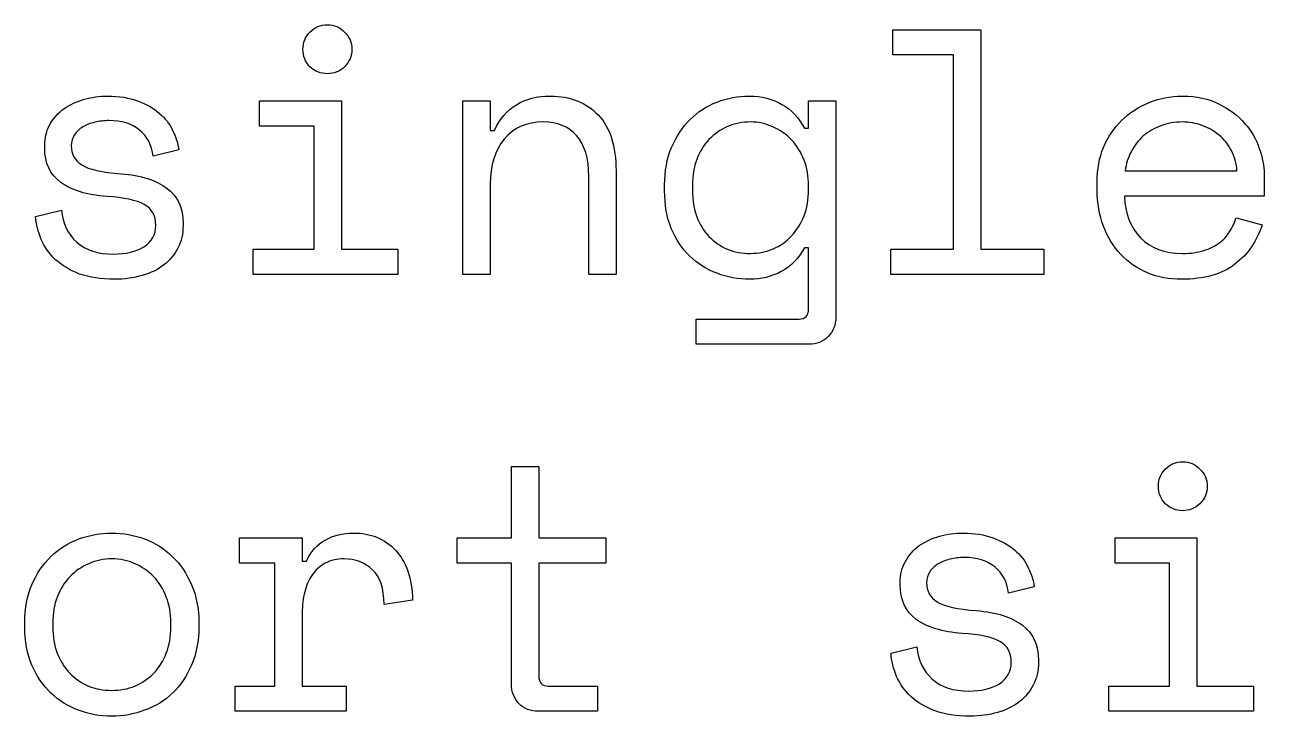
# Model space of a CAD drawing. Extents: x 0 to 841, y 0 to 662.
# Drawn here: x 284.74 to 299.75, y 642.91 to 651.29 of the extents above; entities that cross this region are included whole.
import ezdxf

# ---------------------------------------------------------------- set-up
doc = ezdxf.new("R2010")
doc.units = 0
doc.layers.get('0').update_dxf_attribs({"linetype": 'CONTINUOUS'})

msp = doc.modelspace()

# ---------------------------------------------------------------- linework, layer by layer
at = {"color": 7}
for points in [[(295.225206, 648.569065), (295.987206, 648.569065), (295.987206, 650.922798), (295.250606, 650.922798), (295.250606, 651.227598), (296.317406, 651.227598), (296.317406, 648.569065), (297.079405, 648.569065), (297.079405, 648.264265), (295.225206, 648.264265)], [(288.104768, 650.990531)], [(287.503634, 648.569065), (288.240234, 648.569065), (288.240234, 650.059198), (287.579834, 650.059198), (287.579834, 650.363998), (288.570434, 650.363998), (288.570434, 648.569065), (289.256234, 648.569065), (289.256234, 648.264265), (287.503634, 648.264265)], [(298.760038, 650.109998)], [(285.298068, 649.822131)], [(293.52764, 648.518265)], [(298.467938, 645.698866)], [(297.866805, 643.2774), (298.603405, 643.2774), (298.603405, 644.767533), (297.943005, 644.767533), (297.943005, 645.072333), (298.933605, 645.072333), (298.933605, 643.2774), (299.619405, 643.2774), (299.619405, 642.9726), (297.866805, 642.9726)], [(295.661239, 644.530466)], [(285.789135, 643.2266)]]:
    msp.add_lwpolyline(points, close=True, dxfattribs=at)
for points in [[(290.373807, 648.264265), (290.043607, 648.264265), (290.043607, 650.363998), (290.373807, 650.363998), (290.373807, 650.008398), (290.424607, 650.008398)], [(294.179573, 650.033798), (294.230373, 650.033798), (294.230373, 650.363998), (294.560573, 650.363998), (294.560573, 647.747798)], [(284.976335, 649.796731), (284.976335, 649.822131)], [(286.601935, 649.771331), (286.288668, 649.695131)], [(291.897807, 649.517331), (291.897807, 648.264265), (291.567607, 648.264265), (291.567607, 649.449598)], [(299.750638, 649.483465), (299.750638, 649.212531), (298.057305, 649.212531)], [(298.065772, 649.517331), (299.420438, 649.517331)], [(290.373807, 649.356465), (290.373807, 648.264265)], [(292.48624, 649.280265), (292.48624, 649.347998)], [(292.824907, 649.347998), (292.824907, 649.280265)], [(294.230373, 649.288731), (294.230373, 649.339531)], [(297.727105, 649.288731), (297.727105, 649.390331)], [(284.866268, 648.966998), (285.179535, 649.043198)], [(286.652735, 648.882332), (286.652735, 648.856932)], [(299.411971, 648.950065), (299.725238, 648.865398)], [(294.230373, 648.585998), (294.179573, 648.585998)], [(294.230373, 647.849398), (294.230373, 648.585998)], [(294.234606, 647.417599), (292.86724, 647.417599), (292.86724, 647.722398), (294.116073, 647.722398)], [(289.971641, 645.072333), (290.63204, 645.072333), (290.63204, 645.935932), (290.96224, 645.935932), (290.96224, 645.072333), (291.77504, 645.072333), (291.77504, 644.767533), (290.96224, 644.767533), (290.96224, 643.4044)], [(288.096274, 644.166399), (288.096274, 643.2774), (288.629701, 643.2774), (288.629701, 642.9726), (287.283501, 642.9726), (287.283501, 643.2774), (287.766101, 643.2774), (287.766101, 644.767533), (287.334301, 644.767533), (287.334301, 645.072333)], [(287.334301, 645.072333), (288.096301, 645.072333), (288.096301, 644.792933), (288.147101, 644.792933)], [(290.63204, 643.3028), (290.63204, 644.767533), (289.971641, 644.767533), (289.971641, 645.072333)], [(295.339506, 644.505066), (295.339506, 644.530466)], [(296.965105, 644.479666), (296.651839, 644.403466)], [(289.434007, 644.318799), (289.086901, 644.267999)], [(284.735035, 643.997066), (284.735035, 644.047866)], [(285.073702, 644.047866), (285.073702, 643.997066)], [(286.504568, 643.997066), (286.504568, 644.047866)], [(286.843235, 644.047866), (286.843235, 643.997066)], [(295.229439, 643.675333), (295.542706, 643.751533)], [(297.015905, 643.590666), (297.015905, 643.565266)], [(291.07654, 643.2774), (291.67344, 643.2774), (291.67344, 642.9726), (290.958007, 642.9726)]]:
    msp.add_lwpolyline(points, dxfattribs=at)
for points in [[(288.189434, 651.197964), (288.248701, 651.257231), (288.319248, 651.286864), (288.401074, 651.286864)], [(288.401074, 651.286864), (288.482936, 651.286864), (288.55209, 651.257231), (288.608534, 651.197964)], [(288.104768, 650.990531), (288.104768, 651.072375), (288.13299, 651.14152), (288.189434, 651.197964)], [(288.608534, 651.197964), (288.667801, 651.14152), (288.697434, 651.072375), (288.697434, 650.990531)], [(288.189434, 650.778864), (288.13299, 650.838131), (288.104768, 650.908687), (288.104768, 650.990531)], [(288.697434, 650.990531), (288.697434, 650.908687), (288.667801, 650.838131), (288.608534, 650.778864)], [(288.401074, 650.694198), (288.319248, 650.694198), (288.248701, 650.72242), (288.189434, 650.778864)], [(288.608534, 650.778864), (288.55209, 650.72242), (288.482936, 650.694198), (288.401074, 650.694198)], [(285.209168, 650.270864), (285.282546, 650.321664), (285.364391, 650.359764), (285.454702, 650.385164)], [(285.454702, 650.385164), (285.545013, 650.410564), (285.639557, 650.423264), (285.738335, 650.423264)], [(285.738335, 650.423264), (285.876606, 650.423264), (285.997962, 650.403509), (286.102401, 650.363998)], [(286.102401, 650.363998), (286.206806, 650.327309), (286.294295, 650.27792), (286.364868, 650.215831)], [(290.424607, 650.008398), (290.554429, 650.284976), (290.780207, 650.423264), (291.10194, 650.423264)], [(291.10194, 650.423264), (291.344651, 650.423264), (291.537974, 650.347064), (291.681907, 650.194665)], [(292.795273, 650.139631), (292.888407, 650.232764), (292.997062, 650.30332), (293.12124, 650.351298)], [(293.12124, 650.351298), (293.245418, 650.399276), (293.37524, 650.423264), (293.510706, 650.423264)], [(293.510706, 650.423264), (293.663106, 650.423264), (293.795751, 650.389398), (293.90864, 650.321664)], [(298.023438, 650.126931), (298.116572, 650.220064), (298.225227, 650.292031), (298.349405, 650.342831)], [(298.349405, 650.342831), (298.476405, 650.396453), (298.613283, 650.423264), (298.760038, 650.423264)], [(298.760038, 650.423264), (298.932194, 650.423264), (299.08036, 650.390809), (299.204538, 650.325898)], [(299.204538, 650.325898), (299.331538, 650.263809), (299.434549, 650.186198), (299.513571, 650.093065)], [(285.039835, 650.080365), (285.082168, 650.156565), (285.138613, 650.220064), (285.209168, 650.270864)], [(286.364868, 650.215831), (286.435424, 650.156565), (286.489046, 650.08742), (286.525735, 650.008398)], [(291.681907, 650.194665), (291.82584, 650.045087), (291.897807, 649.819309), (291.897807, 649.517331)], [(293.90864, 650.321664), (294.024351, 650.256753), (294.114662, 650.160798), (294.179573, 650.033798)], [(284.976335, 649.822131), (284.976335, 649.920909), (284.997502, 650.006987), (285.039835, 650.080365)], [(285.437768, 650.050731), (285.395417, 650.025331), (285.361551, 649.992876), (285.336168, 649.953365)], [(285.581702, 650.105765), (285.528062, 650.094476), (285.480084, 650.076131), (285.437768, 650.050731)], [(285.755242, 650.126931), (285.695975, 650.126931), (285.638128, 650.119876), (285.581702, 650.105765)], [(286.123568, 650.012631), (286.030435, 650.088831), (285.907659, 650.126931), (285.755242, 650.126931)], [(291.017274, 650.109998), (290.816896, 650.109998), (290.658852, 650.040853), (290.54314, 649.902565)], [(291.41944, 649.944898), (291.320662, 650.054965), (291.186607, 650.109998), (291.017274, 650.109998)], [(292.570907, 649.800965), (292.627351, 649.936431), (292.70214, 650.04932), (292.795273, 650.139631)], [(293.24824, 650.054965), (293.163573, 650.018276), (293.088784, 649.966065), (293.023873, 649.898331)], [(293.52764, 650.109998), (293.428862, 650.109998), (293.335729, 650.091653), (293.24824, 650.054965)], [(293.798573, 650.050731), (293.713906, 650.090242), (293.623595, 650.109998), (293.52764, 650.109998)], [(294.02294, 649.894098), (293.960851, 649.961831), (293.886062, 650.014042), (293.798573, 650.050731)], [(297.803305, 649.800965), (297.856927, 649.927965), (297.930305, 650.03662), (298.023438, 650.126931)], [(298.497572, 650.063431), (298.418549, 650.035209), (298.347994, 649.994287), (298.285905, 649.940665)], [(298.760038, 650.109998), (298.666905, 650.109998), (298.579416, 650.094476), (298.497572, 650.063431)], [(298.997105, 650.067665), (298.920905, 650.095887), (298.841883, 650.109998), (298.760038, 650.109998)], [(299.204538, 649.949131), (299.145272, 649.999931), (299.076127, 650.039442), (298.997105, 650.067665)], [(299.513571, 650.093065), (299.595416, 649.999931), (299.654682, 649.898331), (299.691371, 649.788265)], [(285.336168, 649.953365), (285.310751, 649.916676), (285.298051, 649.872931), (285.298068, 649.822131)], [(286.288668, 649.695131), (286.274557, 649.830598), (286.219524, 649.936431), (286.123568, 650.012631)], [(286.525735, 650.008398), (286.565228, 649.929376), (286.590628, 649.850353), (286.601935, 649.771331)], [(290.54314, 649.902565), (290.430252, 649.767098), (290.373807, 649.585065), (290.373807, 649.356465)], [(291.567607, 649.449598), (291.567607, 649.669731), (291.518218, 649.834831), (291.41944, 649.944898)], [(293.023873, 649.898331), (292.961784, 649.830598), (292.912395, 649.750165), (292.875707, 649.657031)], [(294.17534, 649.648565), (294.138651, 649.74452), (294.087851, 649.826365), (294.02294, 649.894098)], [(298.285905, 649.940665), (298.226638, 649.887042), (298.17725, 649.823542), (298.137738, 649.750165)], [(299.352705, 649.762865), (299.316016, 649.836242), (299.266627, 649.898331), (299.204538, 649.949131)], [(285.171068, 649.377631), (285.041246, 649.473587), (284.976335, 649.613287), (284.976335, 649.796731)], [(285.298068, 649.822131), (285.298068, 649.720531), (285.340402, 649.64292), (285.425068, 649.589298)], [(292.48624, 649.347998), (292.48624, 649.517331), (292.514462, 649.66832), (292.570907, 649.800965)], [(297.727105, 649.390331), (297.727105, 649.537087), (297.752505, 649.673965), (297.803305, 649.800965)], [(298.137738, 649.750165), (298.10105, 649.679609), (298.077061, 649.601998), (298.065772, 649.517331)], [(299.420438, 649.517331), (299.414794, 649.607642), (299.392216, 649.689487), (299.352705, 649.762865)], [(299.691371, 649.788265), (299.730882, 649.678198), (299.750638, 649.576598), (299.750638, 649.483465)], [(285.425068, 649.589298), (285.512557, 649.535676), (285.670602, 649.500398), (285.899202, 649.483465)], [(292.875707, 649.657031), (292.84184, 649.563898), (292.824907, 649.460887), (292.824907, 649.347998)], [(294.230373, 649.339531), (294.230373, 649.45242), (294.212028, 649.555431), (294.17534, 649.648565)], [(285.899202, 649.483465), (286.144735, 649.463709), (286.331001, 649.404442), (286.458001, 649.305665)], [(285.729842, 649.208298), (285.487148, 649.225231), (285.300891, 649.281676), (285.171068, 649.377631)], [(286.458001, 649.305665), (286.587824, 649.209709), (286.652735, 649.068598), (286.652735, 648.882332)], [(292.566673, 648.818832), (292.513051, 648.954298), (292.48624, 649.108109), (292.48624, 649.280265)], [(292.824907, 649.280265), (292.824907, 649.161731), (292.84184, 649.055898), (292.875707, 648.962765)], [(294.17534, 648.971231), (294.212028, 649.067187), (294.230373, 649.17302), (294.230373, 649.288731)], [(297.803305, 648.848465), (297.752505, 648.981109), (297.727105, 649.127865), (297.727105, 649.288731)], [(286.182808, 649.110931), (286.089693, 649.161731), (285.938704, 649.194187), (285.729842, 649.208298)], [(298.057305, 649.212531), (298.065772, 649.003687), (298.130683, 648.835765), (298.252038, 648.708765)], [(285.179535, 649.043198), (285.193646, 648.882332), (285.255735, 648.752509), (285.365802, 648.653732)], [(286.322535, 648.856932), (286.322535, 648.975465), (286.275959, 649.060131), (286.182808, 649.110931)], [(284.934002, 648.687598), (284.894473, 648.780732), (284.871895, 648.873865), (284.866268, 648.966998)], [(286.178601, 648.598698), (286.274557, 648.660787), (286.322535, 648.746865), (286.322535, 648.856932)], [(286.652735, 648.856932), (286.652735, 648.755332), (286.631568, 648.663609), (286.589235, 648.581765)], [(292.875707, 648.962765), (292.912395, 648.869632), (292.961784, 648.789198), (293.023873, 648.721465)], [(294.02294, 648.729932), (294.087851, 648.797665), (294.138651, 648.878098), (294.17534, 648.971231)], [(298.014972, 648.505565), (297.924661, 648.60152), (297.854105, 648.71582), (297.803305, 648.848465)], [(299.331538, 648.780732), (299.365405, 648.834354), (299.392216, 648.890798), (299.411971, 648.950065)], [(299.725238, 648.865398), (299.665971, 648.670665), (299.555905, 648.511209), (299.395038, 648.387032)], [(285.107568, 648.442065), (285.031368, 648.515443), (284.973513, 648.597287), (284.934002, 648.687598)], [(292.79104, 648.484398), (292.697907, 648.574709), (292.623118, 648.686187), (292.566673, 648.818832)], [(293.023873, 648.721465), (293.088784, 648.656554), (293.163573, 648.605754), (293.24824, 648.569065)], [(293.802806, 648.573298), (293.887473, 648.609987), (293.960851, 648.662198), (294.02294, 648.729932)], [(298.252038, 648.708765), (298.373394, 648.581765), (298.542727, 648.518265), (298.760038, 648.518265)], [(299.204538, 648.645265), (299.25816, 648.684776), (299.300494, 648.729932), (299.331538, 648.780732)], [(285.365802, 648.653732), (285.475868, 648.557776), (285.622615, 648.509798), (285.806042, 648.509798)], [(285.806042, 648.509798), (285.961282, 648.509798), (286.085468, 648.539432), (286.178601, 648.598698)], [(286.589235, 648.581765), (286.549724, 648.502743), (286.493279, 648.435009), (286.419901, 648.378565)], [(293.24824, 648.569065), (293.332906, 648.535198), (293.42604, 648.518265), (293.52764, 648.518265)], [(293.52764, 648.518265), (293.626417, 648.518265), (293.71814, 648.536609), (293.802806, 648.573298)], [(294.179573, 648.585998), (294.11184, 648.458998), (294.018706, 648.363043), (293.900173, 648.298132)], [(298.760038, 648.518265), (298.858816, 648.518265), (298.944894, 648.529554), (299.018272, 648.552132)], [(299.018272, 648.552132), (299.091649, 648.574709), (299.153738, 648.605754), (299.204538, 648.645265)], [(285.399642, 648.268498), (285.283931, 648.313654), (285.186573, 648.371509), (285.107568, 648.442065)], [(286.419901, 648.378565), (286.349346, 648.322121), (286.261848, 648.279787), (286.157408, 648.251565)], [(293.12124, 648.276965), (292.997062, 648.324943), (292.886995, 648.394087), (292.79104, 648.484398)], [(298.336705, 648.281198), (298.212527, 648.334821), (298.105283, 648.409609), (298.014972, 648.505565)], [(299.395038, 648.387032), (299.236994, 648.265676), (299.022505, 648.204998), (298.751572, 648.204998)], [(285.823002, 648.204998), (285.659295, 648.204998), (285.518175, 648.226165), (285.399642, 648.268498)], [(286.157408, 648.251565), (286.055808, 648.220521), (285.944339, 648.204998), (285.823002, 648.204998)], [(293.519173, 648.204998), (293.378062, 648.204998), (293.245418, 648.228987), (293.12124, 648.276965)], [(293.900173, 648.298132), (293.784462, 648.236043), (293.657462, 648.204998), (293.519173, 648.204998)], [(298.751572, 648.204998), (298.601994, 648.204998), (298.463705, 648.230398), (298.336705, 648.281198)], [(294.116073, 647.722398), (294.192273, 647.722398), (294.230373, 647.764732), (294.230373, 647.849398)], [(294.560573, 647.747798), (294.560573, 647.651843), (294.529528, 647.572821), (294.467439, 647.510732)], [(294.467439, 647.510732), (294.408173, 647.448643), (294.330562, 647.417599), (294.234606, 647.417599)], [(298.552605, 645.906299), (298.611872, 645.965566), (298.682427, 645.995199), (298.764272, 645.995199)], [(298.764272, 645.995199), (298.846116, 645.995199), (298.91526, 645.965566), (298.971705, 645.906299)], [(298.467938, 645.698866), (298.467938, 645.78071), (298.496161, 645.849855), (298.552605, 645.906299)], [(298.971705, 645.906299), (299.030972, 645.849855), (299.060605, 645.78071), (299.060605, 645.698866)], [(298.552605, 645.487199), (298.496161, 645.546466), (298.467938, 645.617021), (298.467938, 645.698866)], [(299.060605, 645.698866), (299.060605, 645.617021), (299.030972, 645.546466), (298.971705, 645.487199)], [(298.764272, 645.402532), (298.682427, 645.402532), (298.611872, 645.430755), (298.552605, 645.487199)], [(298.971705, 645.487199), (298.91526, 645.430755), (298.846116, 645.402532), (298.764272, 645.402532)], [(285.391202, 645.059633), (285.518202, 645.10761), (285.650846, 645.131599), (285.789135, 645.131599)], [(285.789135, 645.131599), (285.927424, 645.131599), (286.060068, 645.10761), (286.187068, 645.059633)], [(288.375674, 645.046933), (288.47447, 645.103377), (288.587367, 645.131599), (288.714367, 645.131599)], [(288.714367, 645.131599), (288.926016, 645.131599), (289.096761, 645.062455), (289.226601, 644.924166)], [(295.572339, 644.979199), (295.645717, 645.029999), (295.727561, 645.068099), (295.817872, 645.093499)], [(295.817872, 645.093499), (295.908183, 645.118899), (296.002728, 645.131599), (296.101506, 645.131599)], [(296.101506, 645.131599), (296.239795, 645.131599), (296.36115, 645.111844), (296.465572, 645.072333)], [(296.465572, 645.072333), (296.569994, 645.035644), (296.657483, 644.986255), (296.728039, 644.924166)], [(285.052535, 644.847966), (285.151313, 644.941099), (285.264202, 645.011655), (285.391202, 645.059633)], [(286.187068, 645.059633), (286.314068, 645.011655), (286.425546, 644.941099), (286.521501, 644.847966)], [(288.147101, 644.792933), (288.200723, 644.908644), (288.276914, 644.99331), (288.375674, 645.046933)], [(289.226601, 644.924166), (289.356405, 644.785877), (289.425541, 644.584088), (289.434007, 644.318799)], [(295.403006, 644.788699), (295.445339, 644.864899), (295.501784, 644.928399), (295.572339, 644.979199)], [(296.728039, 644.924166), (296.798594, 644.864899), (296.852217, 644.795755), (296.888905, 644.716733)], [(284.819702, 644.505066), (284.878968, 644.640533), (284.95658, 644.754833), (285.052535, 644.847966)], [(285.789135, 644.818333), (285.690357, 644.818333), (285.597224, 644.798577), (285.509735, 644.759066)], [(286.068535, 644.759066), (285.981046, 644.798577), (285.887913, 644.818333), (285.789135, 644.818333)], [(286.521501, 644.847966), (286.620279, 644.754833), (286.69789, 644.640533), (286.754335, 644.505066)], [(288.604274, 644.818333), (288.516785, 644.818333), (288.440585, 644.801399), (288.375674, 644.767533)], [(288.947201, 644.687099), (288.854067, 644.774588), (288.739759, 644.818333), (288.604274, 644.818333)], [(295.339506, 644.530466), (295.339506, 644.629244), (295.360673, 644.715322), (295.403006, 644.788699)], [(295.944872, 644.814099), (295.89125, 644.80281), (295.843272, 644.784466), (295.800939, 644.759066)], [(296.118439, 644.835266), (296.059172, 644.835266), (296.001317, 644.82821), (295.944872, 644.814099)], [(296.486739, 644.720966), (296.393606, 644.797166), (296.270839, 644.835266), (296.118439, 644.835266)], [(285.509735, 644.759066), (285.422246, 644.722377), (285.346046, 644.670166), (285.281135, 644.602433)], [(286.297135, 644.602433), (286.232224, 644.670166), (286.156024, 644.722377), (286.068535, 644.759066)], [(288.219068, 644.627833), (288.176734, 644.568566), (288.14569, 644.499422), (288.125934, 644.420399)], [(288.375674, 644.767533), (288.313603, 644.733666), (288.261401, 644.687099), (288.219068, 644.627833)], [(289.086901, 644.267999), (289.086901, 644.462733), (289.040334, 644.602433), (288.947201, 644.687099)], [(295.699339, 644.661699), (295.673939, 644.62501), (295.661239, 644.581266), (295.661239, 644.530466)], [(295.800939, 644.759066), (295.758606, 644.733666), (295.724739, 644.70121), (295.699339, 644.661699)], [(296.651839, 644.403466), (296.637728, 644.538933), (296.582694, 644.644766), (296.486739, 644.720966)], [(296.888905, 644.716733), (296.928417, 644.63771), (296.953817, 644.558688), (296.965105, 644.479666)], [(284.735035, 644.047866), (284.735035, 644.220022), (284.763257, 644.372422), (284.819702, 644.505066)], [(285.281135, 644.602433), (285.216224, 644.534699), (285.165424, 644.452855), (285.128735, 644.356899)], [(286.449535, 644.356899), (286.412846, 644.452855), (286.362046, 644.534699), (286.297135, 644.602433)], [(286.754335, 644.505066), (286.813601, 644.372422), (286.843235, 644.220022), (286.843235, 644.047866)], [(295.534239, 644.085966), (295.404417, 644.181922), (295.339506, 644.321622), (295.339506, 644.505066)], [(295.661239, 644.530466), (295.661239, 644.428866), (295.703572, 644.351255), (295.788239, 644.297633)], [(285.128735, 644.356899), (285.092046, 644.263766), (285.073702, 644.160755), (285.073702, 644.047866)], [(286.504568, 644.047866), (286.504568, 644.160755), (286.486224, 644.263766), (286.449535, 644.356899)], [(288.125934, 644.420399), (288.106161, 644.341377), (288.096274, 644.256711), (288.096274, 644.166399)], [(295.788239, 644.297633), (295.875728, 644.244011), (296.033772, 644.208733), (296.262372, 644.191799)], [(296.262372, 644.191799), (296.507906, 644.172044), (296.694172, 644.112777), (296.821172, 644.013999)], [(296.093039, 643.916633), (295.850328, 643.933566), (295.664061, 643.990011), (295.534239, 644.085966)], [(284.819702, 643.5314), (284.763257, 643.666866), (284.735035, 643.822088), (284.735035, 643.997066)], [(285.073702, 643.997066), (285.073702, 643.878533), (285.092046, 643.771288), (285.128735, 643.675333)], [(286.449535, 643.675333), (286.486224, 643.771288), (286.504568, 643.878533), (286.504568, 643.997066)], [(286.843235, 643.997066), (286.843235, 643.822088), (286.813601, 643.666866), (286.754335, 643.5314)], [(296.546006, 643.819266), (296.452872, 643.870066), (296.301883, 643.902522), (296.093039, 643.916633)], [(296.821172, 644.013999), (296.950994, 643.918044), (297.015905, 643.776933), (297.015905, 643.590666)], [(295.542706, 643.751533), (295.556817, 643.590666), (295.618906, 643.460844), (295.728972, 643.362066)], [(296.685706, 643.565266), (296.685706, 643.6838), (296.639139, 643.768466), (296.546006, 643.819266)], [(285.128735, 643.675333), (285.165424, 643.5822), (285.216224, 643.501766), (285.281135, 643.434033)], [(286.297135, 643.434033), (286.362046, 643.501766), (286.412846, 643.5822), (286.449535, 643.675333)], [(295.297173, 643.395933), (295.257661, 643.489066), (295.235084, 643.5822), (295.229439, 643.675333)], [(285.052535, 643.192733), (284.95658, 643.285866), (284.878968, 643.398755), (284.819702, 643.5314)], [(285.281135, 643.434033), (285.346046, 643.3663), (285.420835, 643.314089), (285.505502, 643.2774)], [(286.068535, 643.2774), (286.156024, 643.314089), (286.232224, 643.3663), (286.297135, 643.434033)], [(286.754335, 643.5314), (286.69789, 643.398755), (286.62169, 643.285866), (286.525735, 643.192733)], [(296.541772, 643.307033), (296.637728, 643.369122), (296.685706, 643.4552), (296.685706, 643.565266)], [(297.015905, 643.565266), (297.015905, 643.463666), (296.994739, 643.371944), (296.952405, 643.2901)], [(285.505502, 643.2774), (285.59299, 643.243533), (285.687535, 643.2266), (285.789135, 643.2266)], [(285.789135, 643.2266), (285.890735, 643.2266), (285.983868, 643.243533), (286.068535, 643.2774)], [(290.72094, 643.065733), (290.661674, 643.127822), (290.63204, 643.206844), (290.63204, 643.3028)], [(290.96224, 643.4044), (290.96224, 643.319733), (291.00034, 643.2774), (291.07654, 643.2774)], [(295.470739, 643.1504), (295.394539, 643.223777), (295.336684, 643.305622), (295.297173, 643.395933)], [(295.728972, 643.362066), (295.839039, 643.266111), (295.985795, 643.218133), (296.169239, 643.218133)], [(296.169239, 643.218133), (296.324461, 643.218133), (296.448639, 643.247766), (296.541772, 643.307033)], [(296.952405, 643.2901), (296.912894, 643.211077), (296.85645, 643.143344), (296.783072, 643.0869)], [(285.386968, 642.9853), (285.259968, 643.033278), (285.148491, 643.102422), (285.052535, 643.192733)], [(286.525735, 643.192733), (286.429779, 643.102422), (286.31689, 643.033278), (286.187068, 642.9853)], [(295.762839, 642.976833), (295.647128, 643.021989), (295.549761, 643.079844), (295.470739, 643.1504)], [(285.789135, 642.913333), (285.648024, 642.913333), (285.513968, 642.937322), (285.386968, 642.9853)], [(286.187068, 642.9853), (286.060068, 642.937322), (285.927424, 642.913333), (285.789135, 642.913333)], [(290.958007, 642.9726), (290.862052, 642.9726), (290.783029, 643.003644), (290.72094, 643.065733)], [(296.186172, 642.913333), (296.022483, 642.913333), (295.881372, 642.9345), (295.762839, 642.976833)], [(296.783072, 643.0869), (296.712517, 643.030455), (296.625028, 642.988122), (296.520606, 642.9599)], [(296.520606, 642.9599), (296.419006, 642.928855), (296.307528, 642.913333), (296.186172, 642.913333)]]:
    msp.add_open_spline(points, degree=3, dxfattribs=at)

doc.saveas('drawing.dxf')
